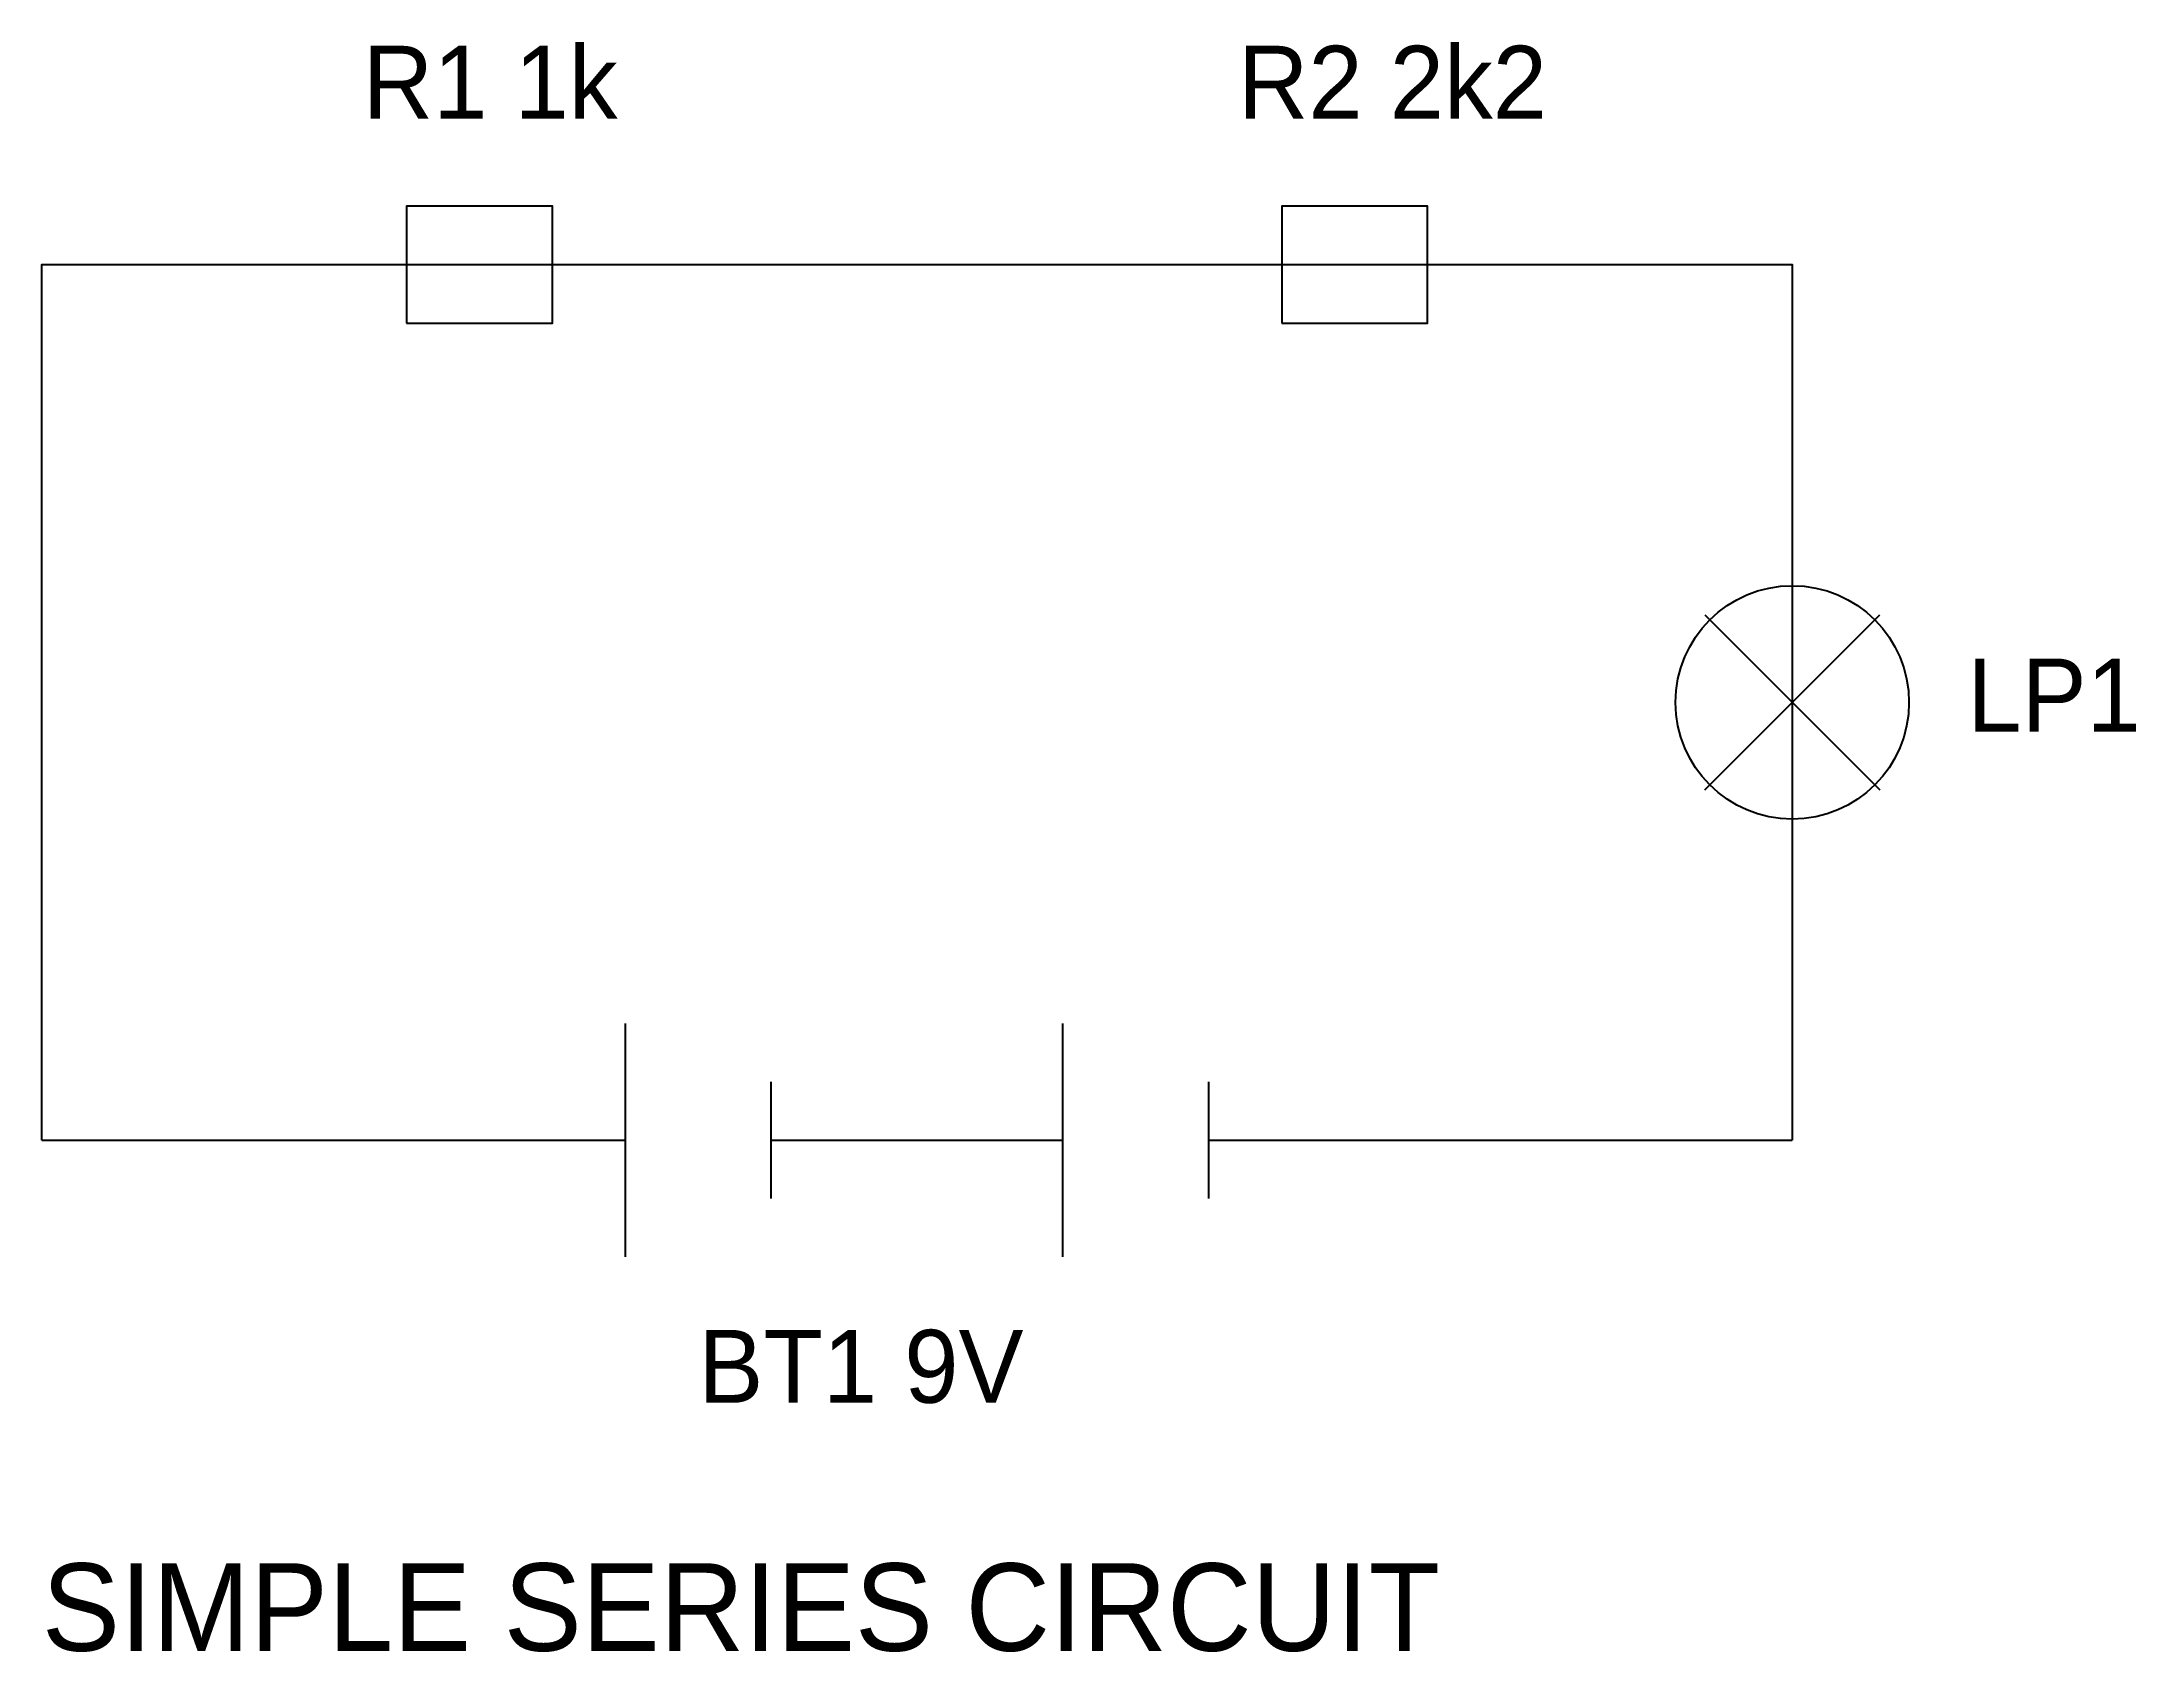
# Model space of a CAD drawing. Header units: millimetres. Extents: x 0 to 144, y -35 to 75.
import ezdxf

# ---------------------------------------------------------------- set-up
doc = ezdxf.new("R2010")
doc.units = ezdxf.units.MM
doc.layers.add('OUTLINE', color=7, linetype='Continuous')
doc.layers.add('TEXT', color=2, linetype='Continuous')

msp = doc.modelspace()

# ---------------------------------------------------------------- linework, layer by layer
at = {"layer": 'OUTLINE'}
for p, q in [((20, 60), (25, 60)), ((35, 60), (40, 60)), ((80, 60), (85, 60)), ((95, 60), (100, 60)), ((114, 24), (126, 36)), ((114, 36), (126, 24)), ((40, -8), (40, 8)), ((70, -8), (70, 8)), ((50, -4), (50, 4)), ((80, -4), (80, 4)), ((0, 0), (40, 0)), ((50, 0), (70, 0)), ((80, 0), (120, 0))]:
    msp.add_line(p, q, dxfattribs=at)
for points in [[(25, 56), (35, 56), (35, 64), (25, 64)], [(85, 56), (95, 56), (95, 64), (85, 64)]]:
    msp.add_lwpolyline(points, close=True, dxfattribs=at)
msp.add_lwpolyline([(0, 0), (0, 60), (120, 60), (120, 0)], dxfattribs=at)
msp.add_circle((120, 30), 8, dxfattribs=at)

# ---------------------------------------------------------------- texts
at = {"layer": 'TEXT'}
for s, height, p in [('R1 1k', 5, (22, 70)), ('R2 2k2', 5, (82, 70)), ('LP1', 5, (132, 28)), ('BT1 9V', 5, (45, -18)), ('SIMPLE SERIES CIRCUIT', 6, (0, -35))]:
    msp.add_text(s, height=height, dxfattribs=at).set_placement(p)

doc.saveas('drawing.dxf')
